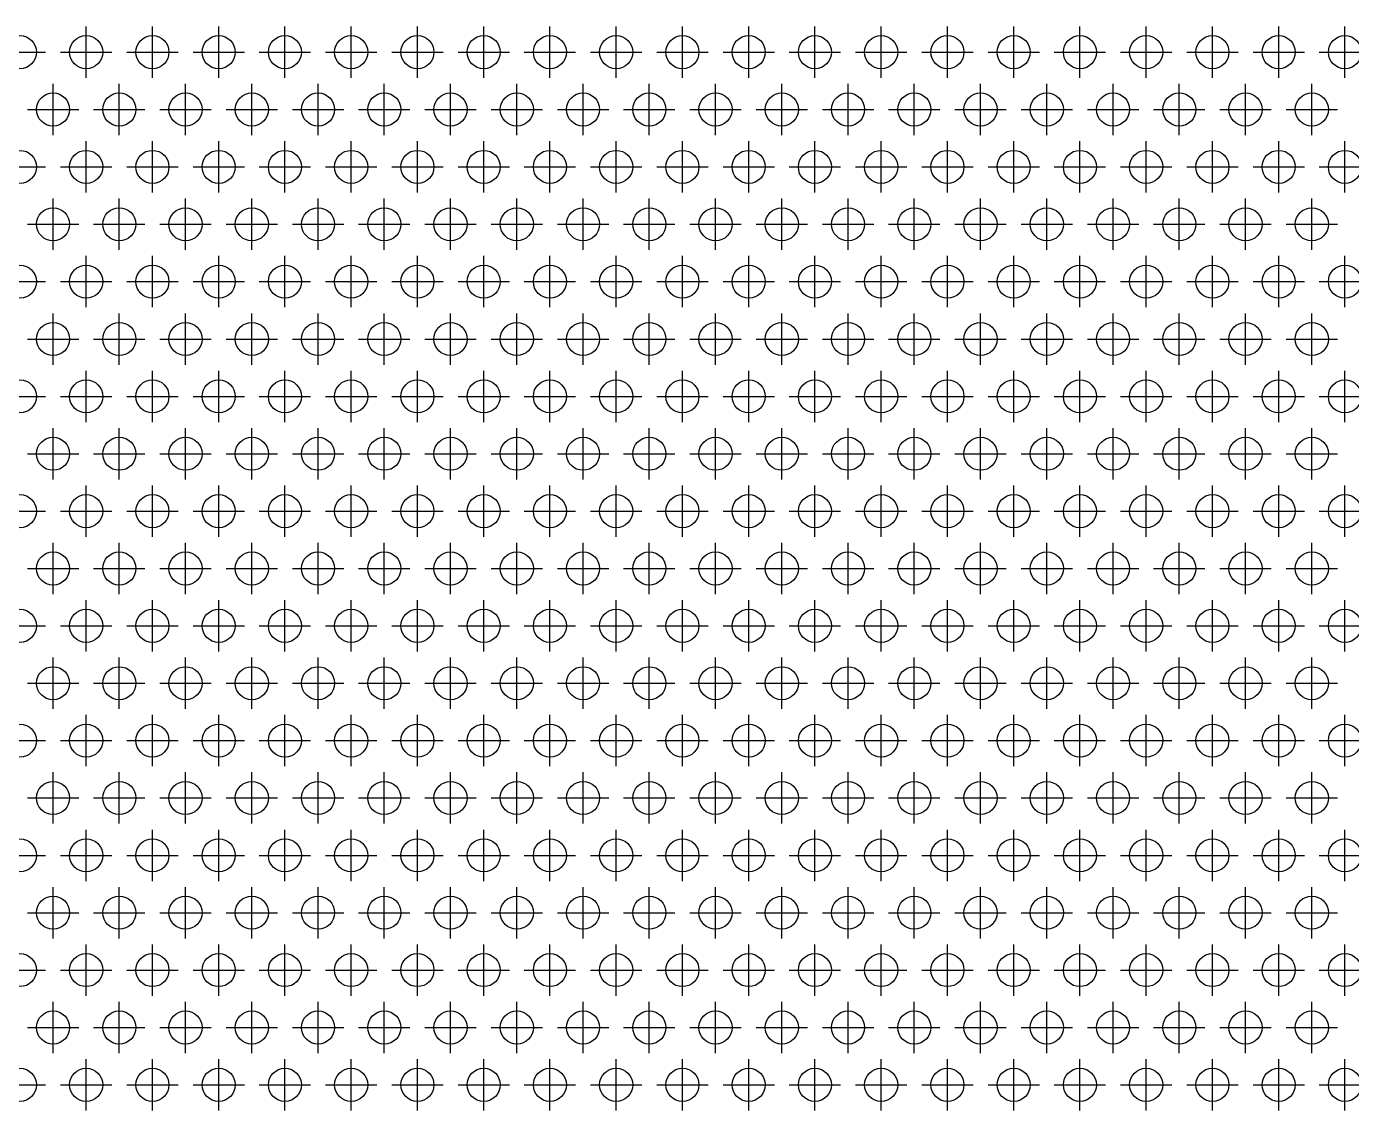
# Model space of a CAD drawing. Extents: x 0 to 161, y -8 to 124.
# Drawn here: x 40.2 to 80.2, y 57.72 to 90.45 of the extents above; entities that cross this region are included whole.
import ezdxf

# ---------------------------------------------------------------- set-up
doc = ezdxf.new("R2010")
doc.units = 0
doc.header["$LTSCALE"] = 0.5
doc.linetypes.add('CENTER', pattern=[50.8, 31.75, -6.35, 6.35, -6.35])
doc.layers.add('MSM_CENTER', color=1, linetype='CENTER')
doc.layers.add('MSM_CONTINUOUS', color=7, linetype='CONTINUOUS')

msp = doc.modelspace()

# ---------------------------------------------------------------- linework, layer by layer
at = {"layer": 'MSM_CENTER'}
for p, q in [((42, 88.899), (42, 90.449)), ((44, 88.899), (44, 90.449)), ((46, 88.899), (46, 90.449)), ((48, 88.899), (48, 90.449)), ((50, 88.899), (50, 90.449)), ((52, 88.899), (52, 90.449)), ((54, 88.899), (54, 90.449)), ((56, 88.899), (56, 90.449)), ((58, 88.899), (58, 90.449)), ((60, 88.899), (60, 90.449)), ((62, 88.899), (62, 90.449)), ((64, 88.899), (64, 90.449)), ((66, 88.899), (66, 90.449)), ((68, 88.899), (68, 90.449)), ((70, 88.899), (70, 90.449)), ((72, 88.899), (72, 90.449)), ((74, 88.899), (74, 90.449)), ((76, 88.899), (76, 90.449)), ((78, 88.899), (78, 90.449)), ((80, 88.899), (80, 90.449)), ((39.225, 89.674), (40.775, 89.674)), ((41.225, 89.674), (42.775, 89.674)), ((43.225, 89.674), (44.775, 89.674)), ((45.225, 89.674), (46.775, 89.674)), ((47.225, 89.674), (48.775, 89.674)), ((49.225, 89.674), (50.775, 89.674)), ((51.225, 89.674), (52.775, 89.674)), ((53.225, 89.674), (54.775, 89.674)), ((55.225, 89.674), (56.775, 89.674)), ((57.225, 89.674), (58.775, 89.674)), ((59.225, 89.674), (60.775, 89.674)), ((61.225, 89.674), (62.775, 89.674)), ((63.225, 89.674), (64.775, 89.674)), ((65.225, 89.674), (66.775, 89.674)), ((67.225, 89.674), (68.775, 89.674)), ((69.225, 89.674), (70.775, 89.674)), ((71.225, 89.674), (72.775, 89.674)), ((73.225, 89.674), (74.775, 89.674)), ((75.225, 89.674), (76.775, 89.674)), ((77.225, 89.674), (78.775, 89.674)), ((79.225, 89.674), (80.775, 89.674)), ((41, 87.167), (41, 88.717)), ((43, 87.167), (43, 88.717)), ((45, 87.167), (45, 88.717)), ((47, 87.167), (47, 88.717)), ((49, 87.167), (49, 88.717)), ((51, 87.167), (51, 88.717)), ((53, 87.167), (53, 88.717)), ((55, 87.167), (55, 88.717)), ((57, 87.167), (57, 88.717)), ((59, 87.167), (59, 88.717)), ((61, 87.167), (61, 88.717)), ((63, 87.167), (63, 88.717)), ((65, 87.167), (65, 88.717)), ((67, 87.167), (67, 88.717)), ((69, 87.167), (69, 88.717)), ((71, 87.167), (71, 88.717)), ((73, 87.167), (73, 88.717)), ((75, 87.167), (75, 88.717)), ((77, 87.167), (77, 88.717)), ((79, 87.167), (79, 88.717)), ((40.225, 87.942), (41.775, 87.942)), ((42.225, 87.942), (43.775, 87.942)), ((44.225, 87.942), (45.775, 87.942)), ((46.225, 87.942), (47.775, 87.942)), ((48.225, 87.942), (49.775, 87.942)), ((50.225, 87.942), (51.775, 87.942)), ((52.225, 87.942), (53.775, 87.942)), ((54.225, 87.942), (55.775, 87.942)), ((56.225, 87.942), (57.775, 87.942)), ((58.225, 87.942), (59.775, 87.942)), ((60.225, 87.942), (61.775, 87.942)), ((62.225, 87.942), (63.775, 87.942)), ((64.225, 87.942), (65.775, 87.942)), ((66.225, 87.942), (67.775, 87.942)), ((68.225, 87.942), (69.775, 87.942)), ((70.225, 87.942), (71.775, 87.942)), ((72.225, 87.942), (73.775, 87.942)), ((74.225, 87.942), (75.775, 87.942)), ((76.225, 87.942), (77.775, 87.942)), ((78.225, 87.942), (79.775, 87.942)), ((42, 85.435), (42, 86.985)), ((44, 85.435), (44, 86.985)), ((46, 85.435), (46, 86.985)), ((48, 85.435), (48, 86.985)), ((50, 85.435), (50, 86.985)), ((52, 85.435), (52, 86.985)), ((54, 85.435), (54, 86.985)), ((56, 85.435), (56, 86.985)), ((58, 85.435), (58, 86.985)), ((60, 85.435), (60, 86.985)), ((62, 85.435), (62, 86.985)), ((64, 85.435), (64, 86.985)), ((66, 85.435), (66, 86.985)), ((68, 85.435), (68, 86.985)), ((70, 85.435), (70, 86.985)), ((72, 85.435), (72, 86.985)), ((74, 85.435), (74, 86.985)), ((76, 85.435), (76, 86.985)), ((78, 85.435), (78, 86.985)), ((80, 85.435), (80, 86.985)), ((39.225, 86.21), (40.775, 86.21)), ((41.225, 86.21), (42.775, 86.21)), ((43.225, 86.21), (44.775, 86.21)), ((45.225, 86.21), (46.775, 86.21)), ((47.225, 86.21), (48.775, 86.21)), ((49.225, 86.21), (50.775, 86.21)), ((51.225, 86.21), (52.775, 86.21)), ((53.225, 86.21), (54.775, 86.21)), ((55.225, 86.21), (56.775, 86.21)), ((57.225, 86.21), (58.775, 86.21)), ((59.225, 86.21), (60.775, 86.21)), ((61.225, 86.21), (62.775, 86.21)), ((63.225, 86.21), (64.775, 86.21)), ((65.225, 86.21), (66.775, 86.21)), ((67.225, 86.21), (68.775, 86.21)), ((69.225, 86.21), (70.775, 86.21)), ((71.225, 86.21), (72.775, 86.21)), ((73.225, 86.21), (74.775, 86.21)), ((75.225, 86.21), (76.775, 86.21)), ((77.225, 86.21), (78.775, 86.21)), ((79.225, 86.21), (80.775, 86.21)), ((41, 83.703), (41, 85.253)), ((43, 83.703), (43, 85.253)), ((45, 83.703), (45, 85.253)), ((47, 83.703), (47, 85.253)), ((49, 83.703), (49, 85.253)), ((51, 83.703), (51, 85.253)), ((53, 83.703), (53, 85.253)), ((55, 83.703), (55, 85.253)), ((57, 83.703), (57, 85.253)), ((59, 83.703), (59, 85.253)), ((61, 83.703), (61, 85.253)), ((63, 83.703), (63, 85.253)), ((65, 83.703), (65, 85.253)), ((67, 83.703), (67, 85.253)), ((69, 83.703), (69, 85.253)), ((71, 83.703), (71, 85.253)), ((73, 83.703), (73, 85.253)), ((75, 83.703), (75, 85.253)), ((77, 83.703), (77, 85.253)), ((79, 83.703), (79, 85.253)), ((40.225, 84.478), (41.775, 84.478)), ((42.225, 84.478), (43.775, 84.478)), ((44.225, 84.478), (45.775, 84.478)), ((46.225, 84.478), (47.775, 84.478)), ((48.225, 84.478), (49.775, 84.478)), ((50.225, 84.478), (51.775, 84.478)), ((52.225, 84.478), (53.775, 84.478)), ((54.225, 84.478), (55.775, 84.478)), ((56.225, 84.478), (57.775, 84.478)), ((58.225, 84.478), (59.775, 84.478)), ((60.225, 84.478), (61.775, 84.478)), ((62.225, 84.478), (63.775, 84.478)), ((64.225, 84.478), (65.775, 84.478)), ((66.225, 84.478), (67.775, 84.478)), ((68.225, 84.478), (69.775, 84.478)), ((70.225, 84.478), (71.775, 84.478)), ((72.225, 84.478), (73.775, 84.478)), ((74.225, 84.478), (75.775, 84.478)), ((76.225, 84.478), (77.775, 84.478)), ((78.225, 84.478), (79.775, 84.478)), ((42, 81.971), (42, 83.521)), ((44, 81.971), (44, 83.521)), ((46, 81.971), (46, 83.521)), ((48, 81.971), (48, 83.521)), ((50, 81.971), (50, 83.521)), ((52, 81.971), (52, 83.521)), ((54, 81.971), (54, 83.521)), ((56, 81.971), (56, 83.521)), ((58, 81.971), (58, 83.521)), ((60, 81.971), (60, 83.521)), ((62, 81.971), (62, 83.521)), ((64, 81.971), (64, 83.521)), ((66, 81.971), (66, 83.521)), ((68, 81.971), (68, 83.521)), ((70, 81.971), (70, 83.521)), ((72, 81.971), (72, 83.521)), ((74, 81.971), (74, 83.521)), ((76, 81.971), (76, 83.521)), ((78, 81.971), (78, 83.521)), ((80, 81.971), (80, 83.521)), ((39.225, 82.746), (40.775, 82.746)), ((41.225, 82.746), (42.775, 82.746)), ((43.225, 82.746), (44.775, 82.746)), ((45.225, 82.746), (46.775, 82.746)), ((47.225, 82.746), (48.775, 82.746)), ((49.225, 82.746), (50.775, 82.746)), ((51.225, 82.746), (52.775, 82.746)), ((53.225, 82.746), (54.775, 82.746)), ((55.225, 82.746), (56.775, 82.746)), ((57.225, 82.746), (58.775, 82.746)), ((59.225, 82.746), (60.775, 82.746)), ((61.225, 82.746), (62.775, 82.746)), ((63.225, 82.746), (64.775, 82.746)), ((65.225, 82.746), (66.775, 82.746)), ((67.225, 82.746), (68.775, 82.746)), ((69.225, 82.746), (70.775, 82.746)), ((71.225, 82.746), (72.775, 82.746)), ((73.225, 82.746), (74.775, 82.746)), ((75.225, 82.746), (76.775, 82.746)), ((77.225, 82.746), (78.775, 82.746)), ((79.225, 82.746), (80.775, 82.746)), ((41, 80.239), (41, 81.789)), ((43, 80.239), (43, 81.789)), ((45, 80.239), (45, 81.789)), ((47, 80.239), (47, 81.789)), ((49, 80.239), (49, 81.789)), ((51, 80.239), (51, 81.789)), ((53, 80.239), (53, 81.789)), ((55, 80.239), (55, 81.789)), ((57, 80.239), (57, 81.789)), ((59, 80.239), (59, 81.789)), ((61, 80.239), (61, 81.789)), ((63, 80.239), (63, 81.789)), ((65, 80.239), (65, 81.789)), ((67, 80.239), (67, 81.789)), ((69, 80.239), (69, 81.789)), ((71, 80.239), (71, 81.789)), ((73, 80.239), (73, 81.789)), ((75, 80.239), (75, 81.789)), ((77, 80.239), (77, 81.789)), ((79, 80.239), (79, 81.789)), ((40.225, 81.014), (41.775, 81.014)), ((42.225, 81.014), (43.775, 81.014)), ((44.225, 81.014), (45.775, 81.014)), ((46.225, 81.014), (47.775, 81.014)), ((48.225, 81.014), (49.775, 81.014)), ((50.225, 81.014), (51.775, 81.014)), ((52.225, 81.014), (53.775, 81.014)), ((54.225, 81.014), (55.775, 81.014)), ((56.225, 81.014), (57.775, 81.014)), ((58.225, 81.014), (59.775, 81.014)), ((60.225, 81.014), (61.775, 81.014)), ((62.225, 81.014), (63.775, 81.014)), ((64.225, 81.014), (65.775, 81.014)), ((66.225, 81.014), (67.775, 81.014)), ((68.225, 81.014), (69.775, 81.014)), ((70.225, 81.014), (71.775, 81.014)), ((72.225, 81.014), (73.775, 81.014)), ((74.225, 81.014), (75.775, 81.014)), ((76.225, 81.014), (77.775, 81.014)), ((78.225, 81.014), (79.775, 81.014)), ((42, 78.507), (42, 80.057)), ((44, 78.507), (44, 80.057)), ((46, 78.507), (46, 80.057)), ((48, 78.507), (48, 80.057)), ((50, 78.507), (50, 80.057)), ((52, 78.507), (52, 80.057)), ((54, 78.507), (54, 80.057)), ((56, 78.507), (56, 80.057)), ((58, 78.507), (58, 80.057)), ((60, 78.507), (60, 80.057)), ((62, 78.507), (62, 80.057)), ((64, 78.507), (64, 80.057)), ((66, 78.507), (66, 80.057)), ((68, 78.507), (68, 80.057)), ((70, 78.507), (70, 80.057)), ((72, 78.507), (72, 80.057)), ((74, 78.507), (74, 80.057)), ((76, 78.507), (76, 80.057)), ((78, 78.507), (78, 80.057)), ((80, 78.507), (80, 80.057)), ((39.225, 79.282), (40.775, 79.282)), ((41.225, 79.282), (42.775, 79.282)), ((43.225, 79.282), (44.775, 79.282)), ((45.225, 79.282), (46.775, 79.282)), ((47.225, 79.282), (48.775, 79.282)), ((49.225, 79.282), (50.775, 79.282)), ((51.225, 79.282), (52.775, 79.282)), ((53.225, 79.282), (54.775, 79.282)), ((55.225, 79.282), (56.775, 79.282)), ((57.225, 79.282), (58.775, 79.282)), ((59.225, 79.282), (60.775, 79.282)), ((61.225, 79.282), (62.775, 79.282)), ((63.225, 79.282), (64.775, 79.282)), ((65.225, 79.282), (66.775, 79.282)), ((67.225, 79.282), (68.775, 79.282)), ((69.225, 79.282), (70.775, 79.282)), ((71.225, 79.282), (72.775, 79.282)), ((73.225, 79.282), (74.775, 79.282)), ((75.225, 79.282), (76.775, 79.282)), ((77.225, 79.282), (78.775, 79.282)), ((79.225, 79.282), (80.775, 79.282)), ((41, 76.775), (41, 78.325)), ((43, 76.775), (43, 78.325)), ((45, 76.775), (45, 78.325)), ((47, 76.775), (47, 78.325)), ((49, 76.775), (49, 78.325)), ((51, 76.775), (51, 78.325)), ((53, 76.775), (53, 78.325)), ((55, 76.775), (55, 78.325)), ((57, 76.775), (57, 78.325)), ((59, 76.775), (59, 78.325)), ((61, 76.775), (61, 78.325)), ((63, 76.775), (63, 78.325)), ((65, 76.775), (65, 78.325)), ((67, 76.775), (67, 78.325)), ((69, 76.775), (69, 78.325)), ((71, 76.775), (71, 78.325)), ((73, 76.775), (73, 78.325)), ((75, 76.775), (75, 78.325)), ((77, 76.775), (77, 78.325)), ((79, 76.775), (79, 78.325)), ((40.225, 77.55), (41.775, 77.55)), ((42.225, 77.55), (43.775, 77.55)), ((44.225, 77.55), (45.775, 77.55)), ((46.225, 77.55), (47.775, 77.55)), ((48.225, 77.55), (49.775, 77.55)), ((50.225, 77.55), (51.775, 77.55)), ((52.225, 77.55), (53.775, 77.55)), ((54.225, 77.55), (55.775, 77.55)), ((56.225, 77.55), (57.775, 77.55)), ((58.225, 77.55), (59.775, 77.55)), ((60.225, 77.55), (61.775, 77.55)), ((62.225, 77.55), (63.775, 77.55)), ((64.225, 77.55), (65.775, 77.55)), ((66.225, 77.55), (67.775, 77.55)), ((68.225, 77.55), (69.775, 77.55)), ((70.225, 77.55), (71.775, 77.55)), ((72.225, 77.55), (73.775, 77.55)), ((74.225, 77.55), (75.775, 77.55)), ((76.225, 77.55), (77.775, 77.55)), ((78.225, 77.55), (79.775, 77.55)), ((42, 75.043), (42, 76.593)), ((44, 75.043), (44, 76.593)), ((46, 75.043), (46, 76.593)), ((48, 75.043), (48, 76.593)), ((50, 75.043), (50, 76.593)), ((52, 75.043), (52, 76.593)), ((54, 75.043), (54, 76.593)), ((56, 75.043), (56, 76.593)), ((58, 75.043), (58, 76.593)), ((60, 75.043), (60, 76.593)), ((62, 75.043), (62, 76.593)), ((64, 75.043), (64, 76.593)), ((66, 75.043), (66, 76.593)), ((68, 75.043), (68, 76.593)), ((70, 75.043), (70, 76.593)), ((72, 75.043), (72, 76.593)), ((74, 75.043), (74, 76.593)), ((76, 75.043), (76, 76.593)), ((78, 75.043), (78, 76.593)), ((80, 75.043), (80, 76.593)), ((39.225, 75.818), (40.775, 75.818)), ((41.225, 75.818), (42.775, 75.818)), ((43.225, 75.818), (44.775, 75.818)), ((45.225, 75.818), (46.775, 75.818)), ((47.225, 75.818), (48.775, 75.818)), ((49.225, 75.818), (50.775, 75.818)), ((51.225, 75.818), (52.775, 75.818)), ((53.225, 75.818), (54.775, 75.818)), ((55.225, 75.818), (56.775, 75.818)), ((57.225, 75.818), (58.775, 75.818)), ((59.225, 75.818), (60.775, 75.818)), ((61.225, 75.818), (62.775, 75.818)), ((63.225, 75.818), (64.775, 75.818)), ((65.225, 75.818), (66.775, 75.818)), ((67.225, 75.818), (68.775, 75.818)), ((69.225, 75.818), (70.775, 75.818)), ((71.225, 75.818), (72.775, 75.818)), ((73.225, 75.818), (74.775, 75.818)), ((75.225, 75.818), (76.775, 75.818)), ((77.225, 75.818), (78.775, 75.818)), ((79.225, 75.818), (80.775, 75.818)), ((41, 73.311), (41, 74.861)), ((43, 73.311), (43, 74.861)), ((45, 73.311), (45, 74.861)), ((47, 73.311), (47, 74.861)), ((49, 73.311), (49, 74.861)), ((51, 73.311), (51, 74.861)), ((53, 73.311), (53, 74.861)), ((55, 73.311), (55, 74.861)), ((57, 73.311), (57, 74.861)), ((59, 73.311), (59, 74.861)), ((61, 73.311), (61, 74.861)), ((63, 73.311), (63, 74.861)), ((65, 73.311), (65, 74.861)), ((67, 73.311), (67, 74.861)), ((69, 73.311), (69, 74.861)), ((71, 73.311), (71, 74.861)), ((73, 73.311), (73, 74.861)), ((75, 73.311), (75, 74.861)), ((77, 73.311), (77, 74.861)), ((79, 73.311), (79, 74.861)), ((40.225, 74.086), (41.775, 74.086)), ((42.225, 74.086), (43.775, 74.086)), ((44.225, 74.086), (45.775, 74.086)), ((46.225, 74.086), (47.775, 74.086)), ((48.225, 74.086), (49.775, 74.086)), ((50.225, 74.086), (51.775, 74.086)), ((52.225, 74.086), (53.775, 74.086)), ((54.225, 74.086), (55.775, 74.086)), ((56.225, 74.086), (57.775, 74.086)), ((58.225, 74.086), (59.775, 74.086)), ((60.225, 74.086), (61.775, 74.086)), ((62.225, 74.086), (63.775, 74.086)), ((64.225, 74.086), (65.775, 74.086)), ((66.225, 74.086), (67.775, 74.086)), ((68.225, 74.086), (69.775, 74.086)), ((70.225, 74.086), (71.775, 74.086)), ((72.225, 74.086), (73.775, 74.086)), ((74.225, 74.086), (75.775, 74.086)), ((76.225, 74.086), (77.775, 74.086)), ((78.225, 74.086), (79.775, 74.086)), ((42, 71.579), (42, 73.129)), ((44, 71.579), (44, 73.129)), ((46, 71.579), (46, 73.129)), ((48, 71.579), (48, 73.129)), ((50, 71.579), (50, 73.129)), ((52, 71.579), (52, 73.129)), ((54, 71.579), (54, 73.129)), ((56, 71.579), (56, 73.129)), ((58, 71.579), (58, 73.129)), ((60, 71.579), (60, 73.129)), ((62, 71.579), (62, 73.129)), ((64, 71.579), (64, 73.129)), ((66, 71.579), (66, 73.129)), ((68, 71.579), (68, 73.129)), ((70, 71.579), (70, 73.129)), ((72, 71.579), (72, 73.129)), ((74, 71.579), (74, 73.129)), ((76, 71.579), (76, 73.129)), ((78, 71.579), (78, 73.129)), ((80, 71.579), (80, 73.129)), ((39.225, 72.354), (40.775, 72.354)), ((41.225, 72.354), (42.775, 72.354)), ((43.225, 72.354), (44.775, 72.354)), ((45.225, 72.354), (46.775, 72.354)), ((47.225, 72.354), (48.775, 72.354)), ((49.225, 72.354), (50.775, 72.354)), ((51.225, 72.354), (52.775, 72.354)), ((53.225, 72.354), (54.775, 72.354)), ((55.225, 72.354), (56.775, 72.354)), ((57.225, 72.354), (58.775, 72.354)), ((59.225, 72.354), (60.775, 72.354)), ((61.225, 72.354), (62.775, 72.354)), ((63.225, 72.354), (64.775, 72.354)), ((65.225, 72.354), (66.775, 72.354)), ((67.225, 72.354), (68.775, 72.354)), ((69.225, 72.354), (70.775, 72.354)), ((71.225, 72.354), (72.775, 72.354)), ((73.225, 72.354), (74.775, 72.354)), ((75.225, 72.354), (76.775, 72.354)), ((77.225, 72.354), (78.775, 72.354)), ((79.225, 72.354), (80.775, 72.354)), ((41, 69.847), (41, 71.397)), ((43, 69.847), (43, 71.397)), ((45, 69.847), (45, 71.397)), ((47, 69.847), (47, 71.397)), ((49, 69.847), (49, 71.397)), ((51, 69.847), (51, 71.397)), ((53, 69.847), (53, 71.397)), ((55, 69.847), (55, 71.397)), ((57, 69.847), (57, 71.397)), ((59, 69.847), (59, 71.397)), ((61, 69.847), (61, 71.397)), ((63, 69.847), (63, 71.397)), ((65, 69.847), (65, 71.397)), ((67, 69.847), (67, 71.397)), ((69, 69.847), (69, 71.397)), ((71, 69.847), (71, 71.397)), ((73, 69.847), (73, 71.397)), ((75, 69.847), (75, 71.397)), ((77, 69.847), (77, 71.397)), ((79, 69.847), (79, 71.397)), ((40.225, 70.622), (41.775, 70.622)), ((42.225, 70.622), (43.775, 70.622)), ((44.225, 70.622), (45.775, 70.622)), ((46.225, 70.622), (47.775, 70.622)), ((48.225, 70.622), (49.775, 70.622)), ((50.225, 70.622), (51.775, 70.622)), ((52.225, 70.622), (53.775, 70.622)), ((54.225, 70.622), (55.775, 70.622)), ((56.225, 70.622), (57.775, 70.622)), ((58.225, 70.622), (59.775, 70.622)), ((60.225, 70.622), (61.775, 70.622)), ((62.225, 70.622), (63.775, 70.622)), ((64.225, 70.622), (65.775, 70.622)), ((66.225, 70.622), (67.775, 70.622)), ((68.225, 70.622), (69.775, 70.622)), ((70.225, 70.622), (71.775, 70.622)), ((72.225, 70.622), (73.775, 70.622)), ((74.225, 70.622), (75.775, 70.622)), ((76.225, 70.622), (77.775, 70.622)), ((78.225, 70.622), (79.775, 70.622)), ((42, 68.115), (42, 69.665)), ((44, 68.115), (44, 69.665)), ((46, 68.115), (46, 69.665)), ((48, 68.115), (48, 69.665)), ((50, 68.115), (50, 69.665)), ((52, 68.115), (52, 69.665)), ((54, 68.115), (54, 69.665)), ((56, 68.115), (56, 69.665)), ((58, 68.115), (58, 69.665)), ((60, 68.115), (60, 69.665)), ((62, 68.115), (62, 69.665)), ((64, 68.115), (64, 69.665)), ((66, 68.115), (66, 69.665)), ((68, 68.115), (68, 69.665)), ((70, 68.115), (70, 69.665)), ((72, 68.115), (72, 69.665)), ((74, 68.115), (74, 69.665)), ((76, 68.115), (76, 69.665)), ((78, 68.115), (78, 69.665)), ((80, 68.115), (80, 69.665)), ((39.225, 68.89), (40.775, 68.89)), ((41.225, 68.89), (42.775, 68.89)), ((43.225, 68.89), (44.775, 68.89)), ((45.225, 68.89), (46.775, 68.89)), ((47.225, 68.89), (48.775, 68.89)), ((49.225, 68.89), (50.775, 68.89)), ((51.225, 68.89), (52.775, 68.89)), ((53.225, 68.89), (54.775, 68.89)), ((55.225, 68.89), (56.775, 68.89)), ((57.225, 68.89), (58.775, 68.89)), ((59.225, 68.89), (60.775, 68.89)), ((61.225, 68.89), (62.775, 68.89)), ((63.225, 68.89), (64.775, 68.89)), ((65.225, 68.89), (66.775, 68.89)), ((67.225, 68.89), (68.775, 68.89)), ((69.225, 68.89), (70.775, 68.89)), ((71.225, 68.89), (72.775, 68.89)), ((73.225, 68.89), (74.775, 68.89)), ((75.225, 68.89), (76.775, 68.89)), ((77.225, 68.89), (78.775, 68.89)), ((79.225, 68.89), (80.775, 68.89)), ((41, 66.383), (41, 67.933)), ((43, 66.383), (43, 67.933)), ((45, 66.383), (45, 67.933)), ((47, 66.383), (47, 67.933)), ((49, 66.383), (49, 67.933)), ((51, 66.383), (51, 67.933)), ((53, 66.383), (53, 67.933)), ((55, 66.383), (55, 67.933)), ((57, 66.383), (57, 67.933)), ((59, 66.383), (59, 67.933)), ((61, 66.383), (61, 67.933)), ((63, 66.383), (63, 67.933)), ((65, 66.383), (65, 67.933)), ((67, 66.383), (67, 67.933)), ((69, 66.383), (69, 67.933)), ((71, 66.383), (71, 67.933)), ((73, 66.383), (73, 67.933)), ((75, 66.383), (75, 67.933)), ((77, 66.383), (77, 67.933)), ((79, 66.383), (79, 67.933)), ((40.225, 67.158), (41.775, 67.158)), ((42.225, 67.158), (43.775, 67.158)), ((44.225, 67.158), (45.775, 67.158)), ((46.225, 67.158), (47.775, 67.158)), ((48.225, 67.158), (49.775, 67.158)), ((50.225, 67.158), (51.775, 67.158)), ((52.225, 67.158), (53.775, 67.158)), ((54.225, 67.158), (55.775, 67.158)), ((56.225, 67.158), (57.775, 67.158)), ((58.225, 67.158), (59.775, 67.158)), ((60.225, 67.158), (61.775, 67.158)), ((62.225, 67.158), (63.775, 67.158)), ((64.225, 67.158), (65.775, 67.158)), ((66.225, 67.158), (67.775, 67.158)), ((68.225, 67.158), (69.775, 67.158)), ((70.225, 67.158), (71.775, 67.158)), ((72.225, 67.158), (73.775, 67.158)), ((74.225, 67.158), (75.775, 67.158)), ((76.225, 67.158), (77.775, 67.158)), ((78.225, 67.158), (79.775, 67.158)), ((42, 64.651), (42, 66.201)), ((44, 64.651), (44, 66.201)), ((46, 64.651), (46, 66.201)), ((48, 64.651), (48, 66.201)), ((50, 64.651), (50, 66.201)), ((52, 64.651), (52, 66.201)), ((54, 64.651), (54, 66.201)), ((56, 64.651), (56, 66.201)), ((58, 64.651), (58, 66.201)), ((60, 64.651), (60, 66.201)), ((62, 64.651), (62, 66.201)), ((64, 64.651), (64, 66.201)), ((66, 64.651), (66, 66.201)), ((68, 64.651), (68, 66.201)), ((70, 64.651), (70, 66.201)), ((72, 64.651), (72, 66.201)), ((74, 64.651), (74, 66.201)), ((76, 64.651), (76, 66.201)), ((78, 64.651), (78, 66.201)), ((80, 64.651), (80, 66.201)), ((39.225, 65.426), (40.775, 65.426)), ((41.225, 65.426), (42.775, 65.426)), ((43.225, 65.426), (44.775, 65.426)), ((45.225, 65.426), (46.775, 65.426)), ((47.225, 65.426), (48.775, 65.426)), ((49.225, 65.426), (50.775, 65.426)), ((51.225, 65.426), (52.775, 65.426)), ((53.225, 65.426), (54.775, 65.426)), ((55.225, 65.426), (56.775, 65.426)), ((57.225, 65.426), (58.775, 65.426)), ((59.225, 65.426), (60.775, 65.426)), ((61.225, 65.426), (62.775, 65.426)), ((63.225, 65.426), (64.775, 65.426)), ((65.225, 65.426), (66.775, 65.426)), ((67.225, 65.426), (68.775, 65.426)), ((69.225, 65.426), (70.775, 65.426)), ((71.225, 65.426), (72.775, 65.426)), ((73.225, 65.426), (74.775, 65.426)), ((75.225, 65.426), (76.775, 65.426)), ((77.225, 65.426), (78.775, 65.426)), ((79.225, 65.426), (80.775, 65.426)), ((41, 62.919), (41, 64.469)), ((43, 62.919), (43, 64.469)), ((45, 62.919), (45, 64.469)), ((47, 62.919), (47, 64.469)), ((49, 62.919), (49, 64.469)), ((51, 62.919), (51, 64.469)), ((53, 62.919), (53, 64.469)), ((55, 62.919), (55, 64.469)), ((57, 62.919), (57, 64.469)), ((59, 62.919), (59, 64.469)), ((61, 62.919), (61, 64.469)), ((63, 62.919), (63, 64.469)), ((65, 62.919), (65, 64.469)), ((67, 62.919), (67, 64.469)), ((69, 62.919), (69, 64.469)), ((71, 62.919), (71, 64.469)), ((73, 62.919), (73, 64.469)), ((75, 62.919), (75, 64.469)), ((77, 62.919), (77, 64.469)), ((79, 62.919), (79, 64.469)), ((40.225, 63.694), (41.775, 63.694)), ((42.225, 63.694), (43.775, 63.694)), ((44.225, 63.694), (45.775, 63.694)), ((46.225, 63.694), (47.775, 63.694)), ((48.225, 63.694), (49.775, 63.694)), ((50.225, 63.694), (51.775, 63.694)), ((52.225, 63.694), (53.775, 63.694)), ((54.225, 63.694), (55.775, 63.694)), ((56.225, 63.694), (57.775, 63.694)), ((58.225, 63.694), (59.775, 63.694)), ((60.225, 63.694), (61.775, 63.694)), ((62.225, 63.694), (63.775, 63.694)), ((64.225, 63.694), (65.775, 63.694)), ((66.225, 63.694), (67.775, 63.694)), ((68.225, 63.694), (69.775, 63.694)), ((70.225, 63.694), (71.775, 63.694)), ((72.225, 63.694), (73.775, 63.694)), ((74.225, 63.694), (75.775, 63.694)), ((76.225, 63.694), (77.775, 63.694)), ((78.225, 63.694), (79.775, 63.694)), ((42, 61.187), (42, 62.737)), ((44, 61.187), (44, 62.737)), ((46, 61.187), (46, 62.737)), ((48, 61.187), (48, 62.737)), ((50, 61.187), (50, 62.737)), ((52, 61.187), (52, 62.737)), ((54, 61.187), (54, 62.737)), ((56, 61.187), (56, 62.737)), ((58, 61.187), (58, 62.737)), ((60, 61.187), (60, 62.737)), ((62, 61.187), (62, 62.737)), ((64, 61.187), (64, 62.737)), ((66, 61.187), (66, 62.737)), ((68, 61.187), (68, 62.737)), ((70, 61.187), (70, 62.737)), ((72, 61.187), (72, 62.737)), ((74, 61.187), (74, 62.737)), ((76, 61.187), (76, 62.737)), ((78, 61.187), (78, 62.737)), ((80, 61.187), (80, 62.737)), ((39.225, 61.962), (40.775, 61.962)), ((41.225, 61.962), (42.775, 61.962)), ((43.225, 61.962), (44.775, 61.962)), ((45.225, 61.962), (46.775, 61.962)), ((47.225, 61.962), (48.775, 61.962)), ((49.225, 61.962), (50.775, 61.962)), ((51.225, 61.962), (52.775, 61.962)), ((53.225, 61.962), (54.775, 61.962)), ((55.225, 61.962), (56.775, 61.962)), ((57.225, 61.962), (58.775, 61.962)), ((59.225, 61.962), (60.775, 61.962)), ((61.225, 61.962), (62.775, 61.962)), ((63.225, 61.962), (64.775, 61.962)), ((65.225, 61.962), (66.775, 61.962)), ((67.225, 61.962), (68.775, 61.962)), ((69.225, 61.962), (70.775, 61.962)), ((71.225, 61.962), (72.775, 61.962)), ((73.225, 61.962), (74.775, 61.962)), ((75.225, 61.962), (76.775, 61.962)), ((77.225, 61.962), (78.775, 61.962)), ((79.225, 61.962), (80.775, 61.962)), ((41, 59.454), (41, 61.004)), ((43, 59.454), (43, 61.004)), ((45, 59.454), (45, 61.004)), ((47, 59.454), (47, 61.004)), ((49, 59.454), (49, 61.004)), ((51, 59.454), (51, 61.004)), ((53, 59.454), (53, 61.004)), ((55, 59.454), (55, 61.004)), ((57, 59.454), (57, 61.004)), ((59, 59.454), (59, 61.004)), ((61, 59.454), (61, 61.004)), ((63, 59.454), (63, 61.004)), ((65, 59.454), (65, 61.004)), ((67, 59.454), (67, 61.004)), ((69, 59.454), (69, 61.004)), ((71, 59.454), (71, 61.004)), ((73, 59.454), (73, 61.004)), ((75, 59.454), (75, 61.004)), ((77, 59.454), (77, 61.004)), ((79, 59.454), (79, 61.004)), ((40.225, 60.229), (41.775, 60.229)), ((42.225, 60.229), (43.775, 60.229)), ((44.225, 60.229), (45.775, 60.229)), ((46.225, 60.229), (47.775, 60.229)), ((48.225, 60.229), (49.775, 60.229)), ((50.225, 60.229), (51.775, 60.229)), ((52.225, 60.229), (53.775, 60.229)), ((54.225, 60.229), (55.775, 60.229)), ((56.225, 60.229), (57.775, 60.229)), ((58.225, 60.229), (59.775, 60.229)), ((60.225, 60.229), (61.775, 60.229)), ((62.225, 60.229), (63.775, 60.229)), ((64.225, 60.229), (65.775, 60.229)), ((66.225, 60.229), (67.775, 60.229)), ((68.225, 60.229), (69.775, 60.229)), ((70.225, 60.229), (71.775, 60.229)), ((72.225, 60.229), (73.775, 60.229)), ((74.225, 60.229), (75.775, 60.229)), ((76.225, 60.229), (77.775, 60.229)), ((78.225, 60.229), (79.775, 60.229)), ((42, 57.722), (42, 59.272)), ((44, 57.722), (44, 59.272)), ((46, 57.722), (46, 59.272)), ((48, 57.722), (48, 59.272)), ((50, 57.722), (50, 59.272)), ((52, 57.722), (52, 59.272)), ((54, 57.722), (54, 59.272)), ((56, 57.722), (56, 59.272)), ((58, 57.722), (58, 59.272)), ((60, 57.722), (60, 59.272)), ((62, 57.722), (62, 59.272)), ((64, 57.722), (64, 59.272)), ((66, 57.722), (66, 59.272)), ((68, 57.722), (68, 59.272)), ((70, 57.722), (70, 59.272)), ((72, 57.722), (72, 59.272)), ((74, 57.722), (74, 59.272)), ((76, 57.722), (76, 59.272)), ((78, 57.722), (78, 59.272)), ((80, 57.722), (80, 59.272)), ((39.225, 58.497), (40.775, 58.497)), ((41.225, 58.497), (42.775, 58.497)), ((43.225, 58.497), (44.775, 58.497)), ((45.225, 58.497), (46.775, 58.497)), ((47.225, 58.497), (48.775, 58.497)), ((49.225, 58.497), (50.775, 58.497)), ((51.225, 58.497), (52.775, 58.497)), ((53.225, 58.497), (54.775, 58.497)), ((55.225, 58.497), (56.775, 58.497)), ((57.225, 58.497), (58.775, 58.497)), ((59.225, 58.497), (60.775, 58.497)), ((61.225, 58.497), (62.775, 58.497)), ((63.225, 58.497), (64.775, 58.497)), ((65.225, 58.497), (66.775, 58.497)), ((67.225, 58.497), (68.775, 58.497)), ((69.225, 58.497), (70.775, 58.497)), ((71.225, 58.497), (72.775, 58.497)), ((73.225, 58.497), (74.775, 58.497)), ((75.225, 58.497), (76.775, 58.497)), ((77.225, 58.497), (78.775, 58.497)), ((79.225, 58.497), (80.775, 58.497))]:
    msp.add_line(p, q, dxfattribs=at)
at = {"layer": 'MSM_CONTINUOUS'}
for centre in [(40, 89.674), (42, 89.674), (44, 89.674), (46, 89.674), (48, 89.674), (50, 89.674), (52, 89.674), (54, 89.674), (56, 89.674), (58, 89.674), (60, 89.674), (62, 89.674), (64, 89.674), (66, 89.674), (68, 89.674), (70, 89.674), (72, 89.674), (74, 89.674), (76, 89.674), (78, 89.674), (80, 89.674), (41, 87.942), (43, 87.942), (45, 87.942), (47, 87.942), (49, 87.942), (51, 87.942), (53, 87.942), (55, 87.942), (57, 87.942), (59, 87.942), (61, 87.942), (63, 87.942), (65, 87.942), (67, 87.942), (69, 87.942), (71, 87.942), (73, 87.942), (75, 87.942), (77, 87.942), (79, 87.942), (40, 86.21), (42, 86.21), (44, 86.21), (46, 86.21), (48, 86.21), (50, 86.21), (52, 86.21), (54, 86.21), (56, 86.21), (58, 86.21), (60, 86.21), (62, 86.21), (64, 86.21), (66, 86.21), (68, 86.21), (70, 86.21), (72, 86.21), (74, 86.21), (76, 86.21), (78, 86.21), (80, 86.21), (41, 84.478), (43, 84.478), (45, 84.478), (47, 84.478), (49, 84.478), (51, 84.478), (53, 84.478), (55, 84.478), (57, 84.478), (59, 84.478), (61, 84.478), (63, 84.478), (65, 84.478), (67, 84.478), (69, 84.478), (71, 84.478), (73, 84.478), (75, 84.478), (77, 84.478), (79, 84.478), (40, 82.746), (42, 82.746), (44, 82.746), (46, 82.746), (48, 82.746), (50, 82.746), (52, 82.746), (54, 82.746), (56, 82.746), (58, 82.746), (60, 82.746), (62, 82.746), (64, 82.746), (66, 82.746), (68, 82.746), (70, 82.746), (72, 82.746), (74, 82.746), (76, 82.746), (78, 82.746), (80, 82.746), (41, 81.014), (43, 81.014), (45, 81.014), (47, 81.014), (49, 81.014), (51, 81.014), (53, 81.014), (55, 81.014), (57, 81.014), (59, 81.014), (61, 81.014), (63, 81.014), (65, 81.014), (67, 81.014), (69, 81.014), (71, 81.014), (73, 81.014), (75, 81.014), (77, 81.014), (79, 81.014), (40, 79.282), (42, 79.282), (44, 79.282), (46, 79.282), (48, 79.282), (50, 79.282), (52, 79.282), (54, 79.282), (56, 79.282), (58, 79.282), (60, 79.282), (62, 79.282), (64, 79.282), (66, 79.282), (68, 79.282), (70, 79.282), (72, 79.282), (74, 79.282), (76, 79.282), (78, 79.282), (80, 79.282), (41, 77.55), (43, 77.55), (45, 77.55), (47, 77.55), (49, 77.55), (51, 77.55), (53, 77.55), (55, 77.55), (57, 77.55), (59, 77.55), (61, 77.55), (63, 77.55), (65, 77.55), (67, 77.55), (69, 77.55), (71, 77.55), (73, 77.55), (75, 77.55), (77, 77.55), (79, 77.55), (40, 75.818), (42, 75.818), (44, 75.818), (46, 75.818), (48, 75.818), (50, 75.818), (52, 75.818), (54, 75.818), (56, 75.818), (58, 75.818), (60, 75.818), (62, 75.818), (64, 75.818), (66, 75.818), (68, 75.818), (70, 75.818), (72, 75.818), (74, 75.818), (76, 75.818), (78, 75.818), (80, 75.818), (41, 74.086), (43, 74.086), (45, 74.086), (47, 74.086), (49, 74.086), (51, 74.086), (53, 74.086), (55, 74.086), (57, 74.086), (59, 74.086), (61, 74.086), (63, 74.086), (65, 74.086), (67, 74.086), (69, 74.086), (71, 74.086), (73, 74.086), (75, 74.086), (77, 74.086), (79, 74.086), (40, 72.354), (42, 72.354), (44, 72.354), (46, 72.354), (48, 72.354), (50, 72.354), (52, 72.354), (54, 72.354), (56, 72.354), (58, 72.354), (60, 72.354), (62, 72.354), (64, 72.354), (66, 72.354), (68, 72.354), (70, 72.354), (72, 72.354), (74, 72.354), (76, 72.354), (78, 72.354), (80, 72.354), (41, 70.622), (43, 70.622), (45, 70.622), (47, 70.622), (49, 70.622), (51, 70.622), (53, 70.622), (55, 70.622), (57, 70.622), (59, 70.622), (61, 70.622), (63, 70.622), (65, 70.622), (67, 70.622), (69, 70.622), (71, 70.622), (73, 70.622), (75, 70.622), (77, 70.622), (79, 70.622), (40, 68.89), (42, 68.89), (44, 68.89), (46, 68.89), (48, 68.89), (50, 68.89), (52, 68.89), (54, 68.89), (56, 68.89), (58, 68.89), (60, 68.89), (62, 68.89), (64, 68.89), (66, 68.89), (68, 68.89), (70, 68.89), (72, 68.89), (74, 68.89), (76, 68.89), (78, 68.89), (80, 68.89), (41, 67.158), (43, 67.158), (45, 67.158), (47, 67.158), (49, 67.158), (51, 67.158), (53, 67.158), (55, 67.158), (57, 67.158), (59, 67.158), (61, 67.158), (63, 67.158), (65, 67.158), (67, 67.158), (69, 67.158), (71, 67.158), (73, 67.158), (75, 67.158), (77, 67.158), (79, 67.158), (40, 65.426), (42, 65.426), (44, 65.426), (46, 65.426), (48, 65.426), (50, 65.426), (52, 65.426), (54, 65.426), (56, 65.426), (58, 65.426), (60, 65.426), (62, 65.426), (64, 65.426), (66, 65.426), (68, 65.426), (70, 65.426), (72, 65.426), (74, 65.426), (76, 65.426), (78, 65.426), (80, 65.426), (41, 63.694), (43, 63.694), (45, 63.694), (47, 63.694), (49, 63.694), (51, 63.694), (53, 63.694), (55, 63.694), (57, 63.694), (59, 63.694), (61, 63.694), (63, 63.694), (65, 63.694), (67, 63.694), (69, 63.694), (71, 63.694), (73, 63.694), (75, 63.694), (77, 63.694), (79, 63.694), (40, 61.962), (42, 61.962), (44, 61.962), (46, 61.962), (48, 61.962), (50, 61.962), (52, 61.962), (54, 61.962), (56, 61.962), (58, 61.962), (60, 61.962), (62, 61.962), (64, 61.962), (66, 61.962), (68, 61.962), (70, 61.962), (72, 61.962), (74, 61.962), (76, 61.962), (78, 61.962), (80, 61.962), (41, 60.229), (43, 60.229), (45, 60.229), (47, 60.229), (49, 60.229), (51, 60.229), (53, 60.229), (55, 60.229), (57, 60.229), (59, 60.229), (61, 60.229), (63, 60.229), (65, 60.229), (67, 60.229), (69, 60.229), (71, 60.229), (73, 60.229), (75, 60.229), (77, 60.229), (79, 60.229), (40, 58.497), (42, 58.497), (44, 58.497), (46, 58.497), (48, 58.497), (50, 58.497), (52, 58.497), (54, 58.497), (56, 58.497), (58, 58.497), (60, 58.497), (62, 58.497), (64, 58.497), (66, 58.497), (68, 58.497), (70, 58.497), (72, 58.497), (74, 58.497), (76, 58.497), (78, 58.497), (80, 58.497)]:
    msp.add_circle(centre, 0.5, dxfattribs=at)

doc.saveas('drawing.dxf')
